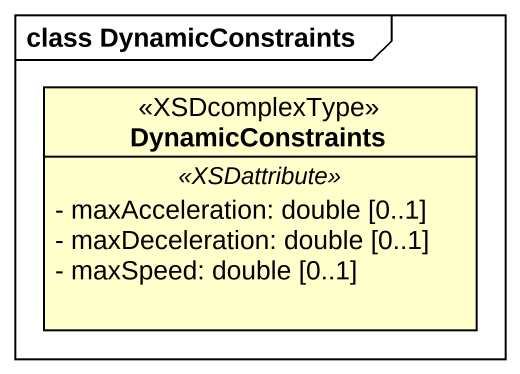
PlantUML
@startuml
mainframe class DynamicConstraints
hide circle
hide empty members
skinparam classAttributeIconSize 0
class DynamicConstraints <<XSDcomplexType>> {
  .. <<XSDattribute>> ..
  - maxAcceleration: double [0..1]
  - maxDeceleration: double [0..1]
  - maxSpeed: double [0..1]
}
@enduml
